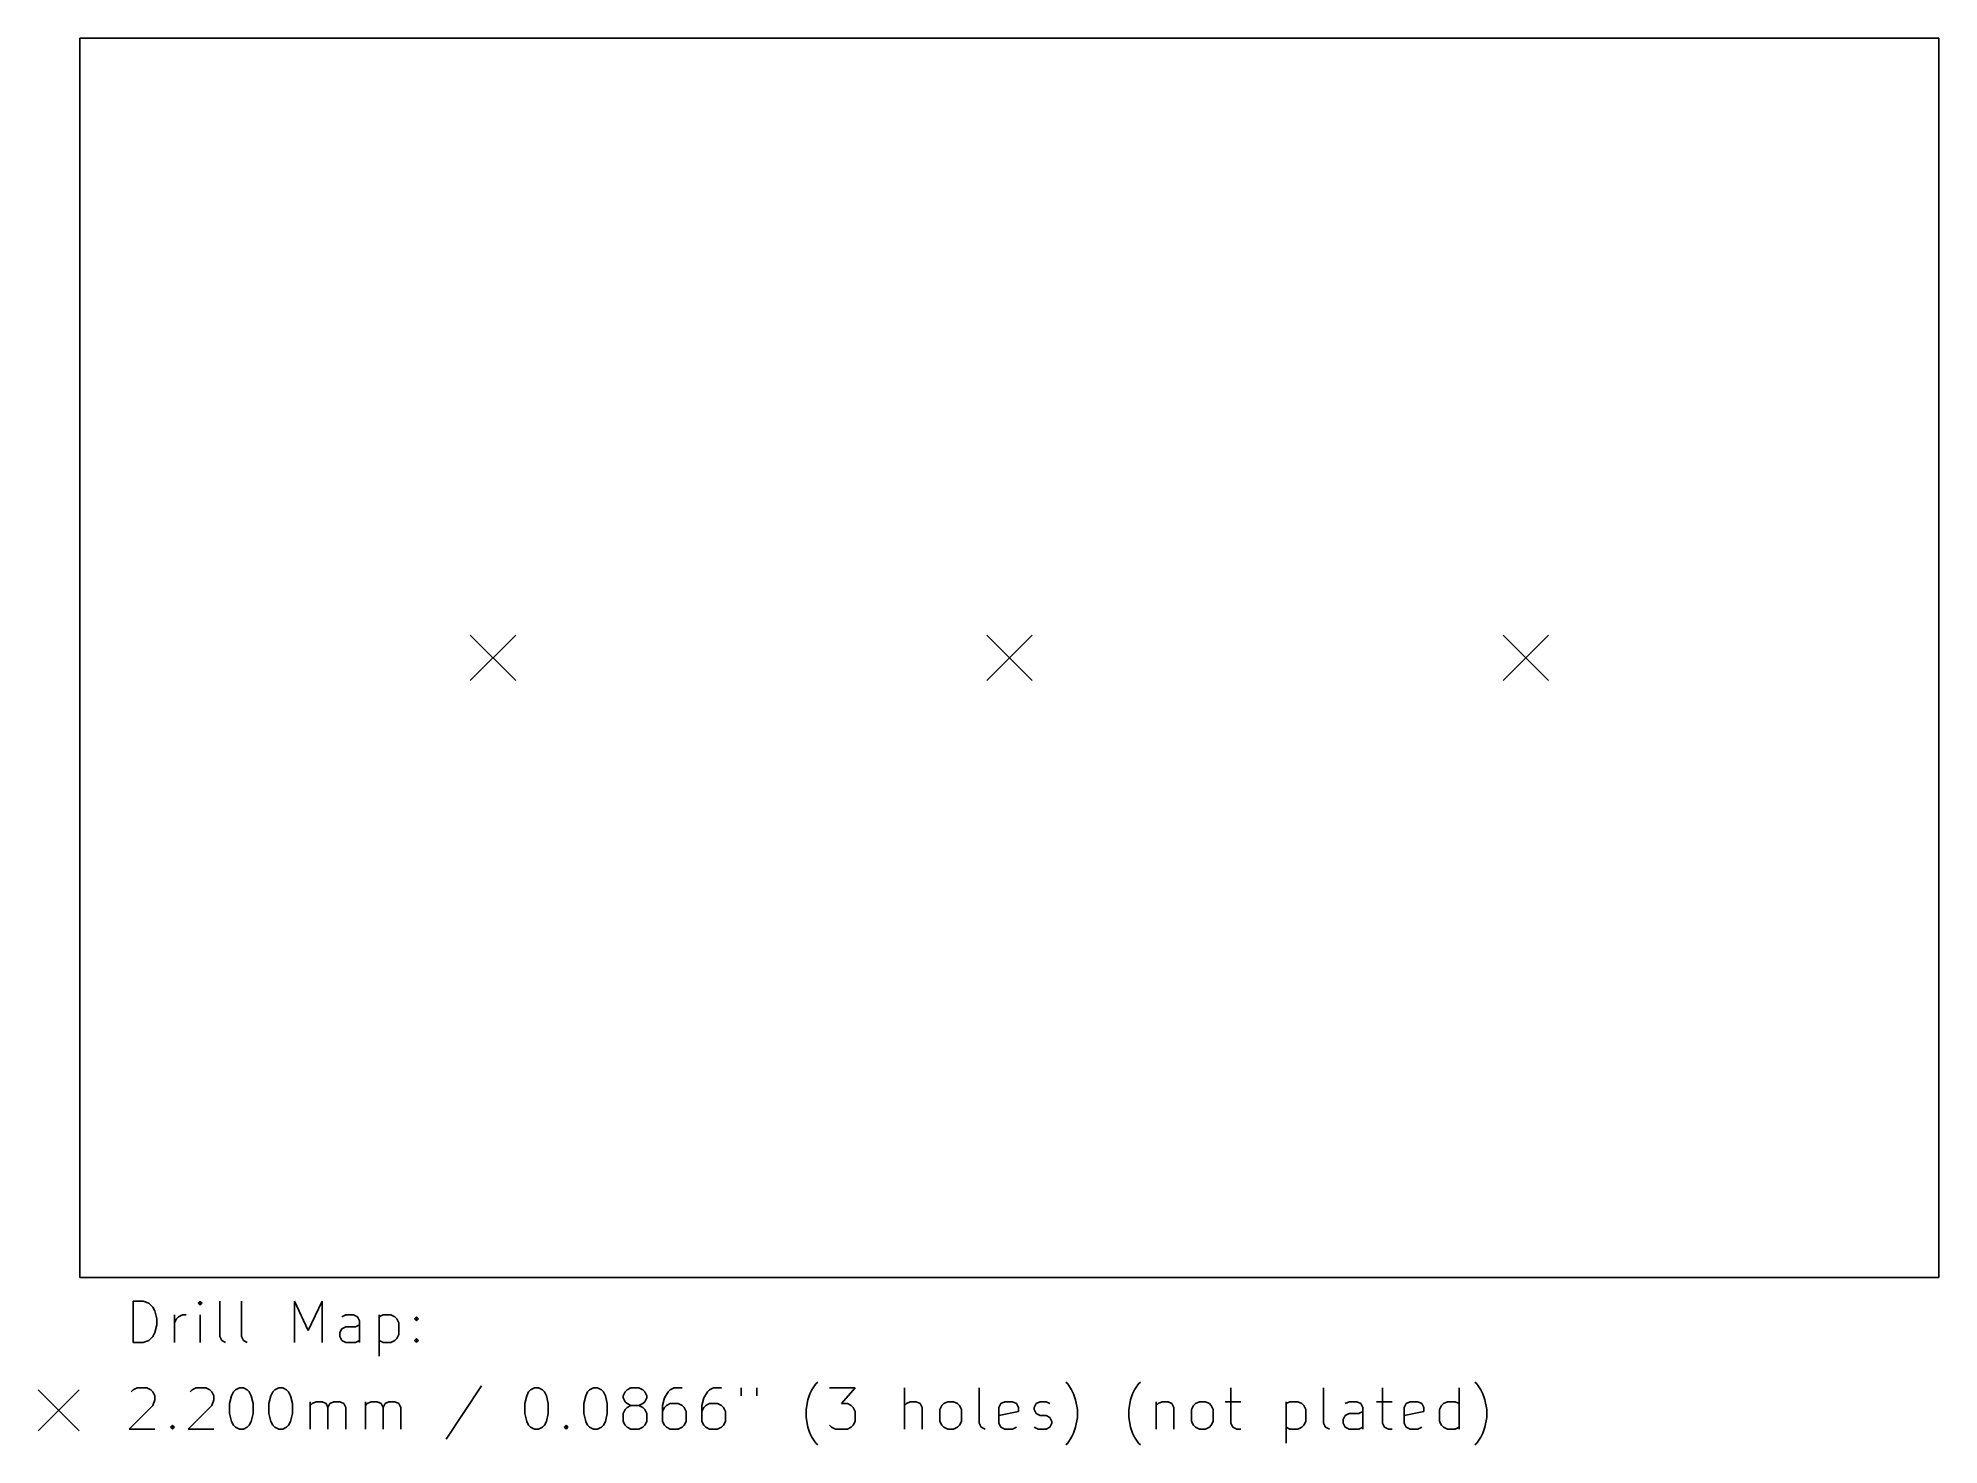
# Model space of a CAD drawing. Extents: x -2 to 90, y -68.1 to 0.
import ezdxf

# ---------------------------------------------------------------- set-up
doc = ezdxf.new("R2010")
doc.units = 0
doc.layers.add('BLACK', color=7, linetype='CONTINUOUS')

msp = doc.modelspace()

# ---------------------------------------------------------------- linework, layer by layer
at = {"layer": 'BLACK', "linetype": 'CONTINUOUS'}
for p, q in [((0, 0), (90, 0)), ((0, -60), (0, 0)), ((90, 0), (90, -60)), ((18.9, -28.9), (21.1, -31.1)), ((21.1, -28.9), (18.9, -31.1)), ((43.9, -28.9), (46.1, -31.1)), ((46.1, -28.9), (43.9, -31.1)), ((68.9, -28.9), (71.1, -31.1)), ((71.1, -28.9), (68.9, -31.1)), ((90, -60), (0, -60)), ((2.582768, -63.139838), (2.582768, -61.139838)), ((2.582768, -61.139838), (3.058958, -61.139838)), ((3.058958, -61.139838), (3.344673, -61.235076)), ((3.344673, -61.235076), (3.535149, -61.425552)), ((3.535149, -61.425552), (3.630387, -61.616028)), ((3.630387, -61.616028), (3.725625, -61.99698)), ((5.820863, -61.139838), (5.725625, -61.235076)), ((5.725625, -61.235076), (5.820863, -61.330314)), ((5.916101, -61.235076), (5.820863, -61.139838)), ((5.820863, -61.139838), (5.820863, -61.330314)), ((5.820863, -61.330314), (5.916101, -61.235076)), ((6.773244, -62.854123), (6.773244, -61.139838)), ((7.820863, -62.854123), (7.820863, -61.139838)), ((10.392292, -63.139838), (10.392292, -61.139838)), ((10.392292, -61.139838), (11.058959, -62.568409)), ((11.058959, -62.568409), (11.725625, -61.139838)), ((11.725625, -61.139838), (11.725625, -63.139838)), ((3.725625, -62.282695), (3.630387, -62.663647)), ((3.725625, -61.99698), (3.725625, -62.282695)), ((4.582768, -63.139838), (4.582768, -61.806504)), ((4.582768, -62.187457), (4.678006, -61.99698)), ((4.678006, -61.99698), (4.773244, -61.901742)), ((4.773244, -61.901742), (4.96372, -61.806504)), ((4.96372, -61.806504), (5.154197, -61.806504)), ((5.820863, -63.139838), (5.820863, -61.806504)), ((12.582768, -62.663647), (12.678006, -62.473171)), ((12.868482, -61.806504), (12.678006, -61.901742)), ((12.678006, -62.473171), (12.868482, -62.377933)), ((13.249435, -61.806504), (12.868482, -61.806504)), ((12.868482, -62.377933), (13.344673, -62.377933)), ((13.439911, -61.901742), (13.249435, -61.806504)), ((13.344673, -62.377933), (13.535149, -62.282695)), ((13.535149, -62.092219), (13.439911, -61.901742)), ((13.535149, -63.139838), (13.535149, -62.092219)), ((14.48753, -61.806504), (14.48753, -63.806504)), ((14.48753, -61.901742), (14.678006, -61.806504)), ((14.678006, -61.806504), (15.058959, -61.806504)), ((15.058959, -61.806504), (15.249435, -61.901742)), ((15.249435, -61.901742), (15.344673, -61.99698)), ((15.344673, -61.99698), (15.439911, -62.187457)), ((15.439911, -62.187457), (15.439911, -62.758885)), ((16.201816, -61.99698), (16.297054, -61.901742)), ((16.297054, -62.092219), (16.201816, -61.99698)), ((16.297054, -61.901742), (16.392292, -61.99698)), ((16.297054, -61.901742), (16.297054, -62.092219)), ((16.392292, -61.99698), (16.297054, -62.092219)), ((3.058958, -63.139838), (2.582768, -63.139838)), ((3.344673, -63.0446), (3.058958, -63.139838)), ((3.535149, -62.854123), (3.344673, -63.0446)), ((3.630387, -62.663647), (3.535149, -62.854123)), ((6.868482, -63.0446), (6.773244, -62.854123)), ((7.058958, -63.139838), (6.868482, -63.0446)), ((7.916101, -63.0446), (7.820863, -62.854123)), ((8.106577, -63.139838), (7.916101, -63.0446)), ((12.582768, -62.854123), (12.582768, -62.663647)), ((12.678006, -63.0446), (12.582768, -62.854123)), ((12.868482, -63.139838), (12.678006, -63.0446)), ((13.344673, -63.139838), (12.868482, -63.139838)), ((13.535149, -63.0446), (13.344673, -63.139838)), ((14.678006, -63.139838), (14.48753, -63.0446)), ((15.058959, -63.139838), (14.678006, -63.139838)), ((15.249435, -63.0446), (15.058959, -63.139838)), ((15.344673, -62.949361), (15.249435, -63.0446)), ((15.439911, -62.758885), (15.344673, -62.949361)), ((16.201816, -63.0446), (16.297054, -62.949361)), ((16.297054, -63.139838), (16.201816, -63.0446)), ((16.297054, -62.949361), (16.392292, -63.0446)), ((16.297054, -62.949361), (16.297054, -63.139838)), ((16.392292, -63.0446), (16.297054, -63.139838)), ((19.439912, -65.2446), (17.725627, -67.816028)), ((35.439914, -65.435076), (35.63039, -65.149361)), ((35.63039, -65.149361), (35.725629, -65.054123)), ((47.820868, -65.149361), (47.72563, -65.054123)), ((48.011344, -65.435076), (47.820868, -65.149361)), ((51.058963, -65.435076), (51.249439, -65.149361)), ((51.249439, -65.149361), (51.344678, -65.054123)), ((67.630393, -65.149361), (67.535155, -65.054123)), ((67.820869, -65.435076), (67.630393, -65.149361)), ((-2.025, -65.425), (-0.025, -67.425)), ((-0.025, -65.425), (-2.025, -67.425)), ((3.535149, -66.19698), (2.392292, -67.339838)), ((2.48753, -65.530314), (2.582768, -65.435076)), ((2.582768, -65.435076), (2.773244, -65.339838)), ((2.773244, -65.339838), (3.249435, -65.339838)), ((3.249435, -65.339838), (3.439911, -65.435076)), ((3.439911, -65.435076), (3.535149, -65.530314)), ((3.535149, -65.530314), (3.630387, -65.72079)), ((3.630387, -65.911266), (3.535149, -66.19698)), ((3.630387, -65.72079), (3.630387, -65.911266)), ((6.392292, -66.19698), (5.249435, -67.339838)), ((5.344673, -65.530314), (5.439911, -65.435076)), ((5.439911, -65.435076), (5.630387, -65.339838)), ((5.630387, -65.339838), (6.106578, -65.339838)), ((6.106578, -65.339838), (6.297054, -65.435076)), ((6.297054, -65.435076), (6.392292, -65.530314)), ((6.392292, -65.530314), (6.48753, -65.72079)), ((6.48753, -65.911266), (6.392292, -66.19698)), ((6.48753, -65.72079), (6.48753, -65.911266)), ((7.249435, -66.101742), (7.344673, -65.72079)), ((7.249435, -66.577933), (7.249435, -66.101742)), ((7.344673, -65.72079), (7.439911, -65.530314)), ((7.439911, -65.530314), (7.535149, -65.435076)), ((7.535149, -65.435076), (7.725625, -65.339838)), ((7.725625, -65.339838), (7.916102, -65.339838)), ((7.916102, -65.339838), (8.106578, -65.435076)), ((8.106578, -65.435076), (8.201816, -65.530314)), ((8.201816, -65.530314), (8.297054, -65.72079)), ((8.297054, -65.72079), (8.392292, -66.101742)), ((8.392292, -66.101742), (8.392292, -66.577933)), ((9.154197, -66.101742), (9.249435, -65.72079)), ((9.154197, -66.577933), (9.154197, -66.101742)), ((9.249435, -65.72079), (9.344673, -65.530314)), ((9.344673, -65.530314), (9.439911, -65.435076)), ((9.439911, -65.435076), (9.630387, -65.339838)), ((9.630387, -65.339838), (9.820864, -65.339838)), ((9.820864, -65.339838), (10.01134, -65.435076)), ((10.01134, -65.435076), (10.106578, -65.530314)), ((10.106578, -65.530314), (10.201816, -65.72079)), ((10.201816, -65.72079), (10.297054, -66.101742)), ((10.297054, -66.101742), (10.297054, -66.577933)), ((11.154197, -67.339838), (11.154197, -66.006504)), ((11.154197, -66.19698), (11.249435, -66.101742)), ((11.249435, -66.101742), (11.439911, -66.006504)), ((11.439911, -66.006504), (11.725626, -66.006504)), ((11.725626, -66.006504), (11.916102, -66.101742)), ((11.916102, -66.101742), (12.01134, -66.292219)), ((12.01134, -66.292219), (12.106578, -66.101742)), ((12.106578, -66.101742), (12.297054, -66.006504)), ((12.297054, -66.006504), (12.582768, -66.006504)), ((12.582768, -66.006504), (12.773245, -66.101742)), ((12.773245, -66.101742), (12.868483, -66.292219)), ((13.820864, -67.339838), (13.820864, -66.006504)), ((13.820864, -66.19698), (13.916102, -66.101742)), ((13.916102, -66.101742), (14.106578, -66.006504)), ((14.106578, -66.006504), (14.392293, -66.006504)), ((14.392293, -66.006504), (14.582769, -66.101742)), ((14.582769, -66.101742), (14.678007, -66.292219)), ((14.678007, -66.292219), (14.773245, -66.101742)), ((14.773245, -66.101742), (14.963721, -66.006504)), ((14.963721, -66.006504), (15.249435, -66.006504)), ((15.249435, -66.006504), (15.439912, -66.101742)), ((15.439912, -66.101742), (15.53515, -66.292219)), ((21.535151, -66.101742), (21.630389, -65.72079)), ((21.535151, -66.577933), (21.535151, -66.101742)), ((21.630389, -65.72079), (21.725627, -65.530314)), ((21.725627, -65.530314), (21.820865, -65.435076)), ((21.820865, -65.435076), (22.011341, -65.339838)), ((22.011341, -65.339838), (22.201818, -65.339838)), ((22.201818, -65.339838), (22.392294, -65.435076)), ((22.392294, -65.435076), (22.487532, -65.530314)), ((22.487532, -65.530314), (22.58277, -65.72079)), ((22.58277, -65.72079), (22.678008, -66.101742)), ((22.678008, -66.101742), (22.678008, -66.577933)), ((24.392294, -66.101742), (24.487532, -65.72079)), ((24.392294, -66.577933), (24.392294, -66.101742)), ((24.487532, -65.72079), (24.58277, -65.530314)), ((24.58277, -65.530314), (24.678008, -65.435076)), ((24.678008, -65.435076), (24.868484, -65.339838)), ((24.868484, -65.339838), (25.058961, -65.339838)), ((25.058961, -65.339838), (25.249437, -65.435076)), ((25.249437, -65.435076), (25.344675, -65.530314)), ((25.344675, -65.530314), (25.439913, -65.72079)), ((25.439913, -65.72079), (25.535151, -66.101742)), ((25.535151, -66.101742), (25.535151, -66.577933)), ((26.297056, -65.72079), (26.392294, -65.530314)), ((26.297056, -65.816028), (26.297056, -65.72079)), ((26.392294, -66.006504), (26.297056, -65.816028)), ((26.392294, -65.530314), (26.487532, -65.435076)), ((26.487532, -66.101742), (26.392294, -66.006504)), ((26.487532, -65.435076), (26.678008, -65.339838)), ((26.678008, -66.19698), (26.487532, -66.101742)), ((26.678008, -66.19698), (26.487532, -66.292219)), ((26.678008, -65.339838), (27.058961, -65.339838)), ((27.058961, -66.19698), (26.678008, -66.19698)), ((27.058961, -65.339838), (27.249437, -65.435076)), ((27.249437, -66.101742), (27.058961, -66.19698)), ((27.249437, -66.292219), (27.058961, -66.19698)), ((27.249437, -65.435076), (27.344675, -65.530314)), ((27.344675, -66.006504), (27.249437, -66.101742)), ((27.344675, -65.530314), (27.439913, -65.72079)), ((27.439913, -65.816028), (27.344675, -66.006504)), ((27.439913, -65.72079), (27.439913, -65.816028)), ((28.297056, -65.816028), (28.201818, -66.19698)), ((28.201818, -66.19698), (28.201818, -66.958885)), ((28.487532, -65.530314), (28.297056, -65.816028)), ((28.392294, -66.19698), (28.297056, -66.292219)), ((28.58277, -66.101742), (28.392294, -66.19698)), ((28.58277, -65.435076), (28.487532, -65.530314)), ((28.773246, -65.339838), (28.58277, -65.435076)), ((28.963723, -66.101742), (28.58277, -66.101742)), ((29.154199, -65.339838), (28.773246, -65.339838)), ((29.154199, -66.19698), (28.963723, -66.101742)), ((29.249437, -66.292219), (29.154199, -66.19698)), ((30.201818, -65.816028), (30.10658, -66.19698)), ((30.10658, -66.19698), (30.10658, -66.958885)), ((30.392294, -65.530314), (30.201818, -65.816028)), ((30.297056, -66.19698), (30.201818, -66.292219)), ((30.487532, -66.101742), (30.297056, -66.19698)), ((30.487532, -65.435076), (30.392294, -65.530314)), ((30.678008, -65.339838), (30.487532, -65.435076)), ((30.868485, -66.101742), (30.487532, -66.101742)), ((31.058961, -65.339838), (30.678008, -65.339838)), ((31.058961, -66.19698), (30.868485, -66.101742)), ((31.154199, -66.292219), (31.058961, -66.19698)), ((32.011342, -65.339838), (32.011342, -65.72079)), ((32.773247, -65.339838), (32.773247, -65.72079)), ((35.1542, -66.387457), (35.249438, -65.911266)), ((35.249438, -65.911266), (35.344676, -65.625552)), ((35.344676, -65.625552), (35.439914, -65.435076)), ((36.297057, -65.339838), (37.535152, -65.339838)), ((37.535152, -65.339838), (36.868485, -66.101742)), ((36.868485, -66.101742), (37.1542, -66.101742)), ((37.1542, -66.101742), (37.344676, -66.19698)), ((37.344676, -66.19698), (37.439914, -66.292219)), ((39.916105, -67.339838), (39.916105, -65.339838)), ((40.011343, -66.101742), (39.916105, -66.19698)), ((40.201819, -66.006504), (40.011343, -66.101742)), ((40.487534, -66.006504), (40.201819, -66.006504)), ((40.67801, -66.101742), (40.487534, -66.006504)), ((40.773248, -66.292219), (40.67801, -66.101742)), ((41.630391, -66.387457), (41.725629, -66.19698)), ((41.725629, -66.19698), (41.820867, -66.101742)), ((41.820867, -66.101742), (42.011343, -66.006504)), ((42.011343, -66.006504), (42.297058, -66.006504)), ((42.297058, -66.006504), (42.487534, -66.101742)), ((42.487534, -66.101742), (42.582772, -66.19698)), ((42.582772, -66.19698), (42.67801, -66.387457)), ((43.535153, -67.054123), (43.535153, -65.339838)), ((44.487534, -66.292219), (44.582772, -66.101742)), ((44.582772, -66.101742), (44.773248, -66.006504)), ((44.773248, -66.006504), (45.154201, -66.006504)), ((45.154201, -66.006504), (45.344677, -66.101742)), ((45.344677, -66.101742), (45.439915, -66.292219)), ((46.20182, -66.292219), (46.297058, -66.101742)), ((46.297058, -66.101742), (46.487534, -66.006504)), ((46.487534, -66.006504), (46.773248, -66.006504)), ((46.773248, -66.006504), (46.963725, -66.101742)), ((48.106582, -65.625552), (48.011344, -65.435076)), ((48.20182, -65.911266), (48.106582, -65.625552)), ((48.297058, -66.387457), (48.20182, -65.911266)), ((50.773249, -66.387457), (50.868487, -65.911266)), ((50.868487, -65.911266), (50.963725, -65.625552)), ((50.963725, -65.625552), (51.058963, -65.435076)), ((52.106582, -66.006504), (52.106582, -67.339838)), ((52.106582, -66.19698), (52.20182, -66.101742)), ((52.20182, -66.101742), (52.392296, -66.006504)), ((52.392296, -66.006504), (52.678011, -66.006504)), ((52.678011, -66.006504), (52.868487, -66.101742)), ((52.868487, -66.101742), (52.963725, -66.292219)), ((53.820868, -66.387457), (53.916106, -66.19698)), ((53.916106, -66.19698), (54.011344, -66.101742)), ((54.011344, -66.101742), (54.20182, -66.006504)), ((54.20182, -66.006504), (54.487535, -66.006504)), ((54.487535, -66.006504), (54.678011, -66.101742)), ((54.678011, -66.101742), (54.773249, -66.19698)), ((54.773249, -66.19698), (54.868487, -66.387457)), ((55.439916, -66.006504), (56.20182, -66.006504)), ((55.72563, -65.339838), (55.72563, -67.054123)), ((58.392297, -66.006504), (58.392297, -68.006504)), ((58.392297, -66.101742), (58.582773, -66.006504)), ((58.582773, -66.006504), (58.963726, -66.006504)), ((58.963726, -66.006504), (59.154202, -66.101742)), ((59.154202, -66.101742), (59.24944, -66.19698)), ((59.24944, -66.19698), (59.344678, -66.387457)), ((60.201821, -67.054123), (60.201821, -65.339838)), ((61.439916, -66.006504), (61.24944, -66.101742)), ((61.820869, -66.006504), (61.439916, -66.006504)), ((62.011345, -66.101742), (61.820869, -66.006504)), ((62.106583, -66.292219), (62.011345, -66.101742)), ((62.77325, -66.006504), (63.535154, -66.006504)), ((63.058964, -65.339838), (63.058964, -67.054123)), ((64.106583, -66.292219), (64.201821, -66.101742)), ((64.201821, -66.101742), (64.392297, -66.006504)), ((64.392297, -66.006504), (64.77325, -66.006504)), ((64.77325, -66.006504), (64.963726, -66.101742)), ((64.963726, -66.101742), (65.058964, -66.292219)), ((65.820869, -66.387457), (65.916107, -66.19698)), ((65.916107, -66.19698), (66.011345, -66.101742)), ((66.011345, -66.101742), (66.201821, -66.006504)), ((66.201821, -66.006504), (66.582774, -66.006504)), ((66.582774, -66.006504), (66.77325, -66.101742)), ((66.77325, -67.339838), (66.77325, -65.339838)), ((67.916107, -65.625552), (67.820869, -65.435076)), ((68.011345, -65.911266), (67.916107, -65.625552)), ((68.106583, -66.387457), (68.011345, -65.911266)), ((4.392292, -67.2446), (4.48753, -67.149361)), ((4.48753, -67.149361), (4.582768, -67.2446)), ((4.48753, -67.149361), (4.48753, -67.339838)), ((7.344673, -66.958885), (7.249435, -66.577933)), ((7.439911, -67.149361), (7.344673, -66.958885)), ((7.535149, -67.2446), (7.439911, -67.149361)), ((8.201816, -67.149361), (8.106578, -67.2446)), ((8.297054, -66.958885), (8.201816, -67.149361)), ((8.392292, -66.577933), (8.297054, -66.958885)), ((9.249435, -66.958885), (9.154197, -66.577933)), ((9.344673, -67.149361), (9.249435, -66.958885)), ((9.439911, -67.2446), (9.344673, -67.149361)), ((10.106578, -67.149361), (10.01134, -67.2446)), ((10.201816, -66.958885), (10.106578, -67.149361)), ((10.297054, -66.577933), (10.201816, -66.958885)), ((12.01134, -66.292219), (12.01134, -67.339838)), ((12.868483, -66.292219), (12.868483, -67.339838)), ((14.678007, -66.292219), (14.678007, -67.339838)), ((15.53515, -66.292219), (15.53515, -67.339838)), ((21.630389, -66.958885), (21.535151, -66.577933)), ((21.725627, -67.149361), (21.630389, -66.958885)), ((21.820865, -67.2446), (21.725627, -67.149361)), ((22.487532, -67.149361), (22.392294, -67.2446)), ((22.58277, -66.958885), (22.487532, -67.149361)), ((22.678008, -66.577933), (22.58277, -66.958885)), ((23.439913, -67.2446), (23.535151, -67.149361)), ((23.535151, -67.149361), (23.630389, -67.2446)), ((23.535151, -67.149361), (23.535151, -67.339838)), ((24.487532, -66.958885), (24.392294, -66.577933)), ((24.58277, -67.149361), (24.487532, -66.958885)), ((24.678008, -67.2446), (24.58277, -67.149361)), ((25.344675, -67.149361), (25.249437, -67.2446)), ((25.439913, -66.958885), (25.344675, -67.149361)), ((25.535151, -66.577933), (25.439913, -66.958885)), ((26.392294, -66.387457), (26.297056, -66.577933)), ((26.297056, -66.577933), (26.297056, -66.958885)), ((26.297056, -66.958885), (26.392294, -67.149361)), ((26.487532, -66.292219), (26.392294, -66.387457)), ((26.392294, -67.149361), (26.487532, -67.2446)), ((27.344675, -66.387457), (27.249437, -66.292219)), ((27.249437, -67.2446), (27.344675, -67.149361)), ((27.439913, -66.577933), (27.344675, -66.387457)), ((27.344675, -67.149361), (27.439913, -66.958885)), ((27.439913, -66.958885), (27.439913, -66.577933)), ((28.297056, -66.292219), (28.201818, -66.482695)), ((28.201818, -66.958885), (28.297056, -67.149361)), ((28.297056, -67.149361), (28.392294, -67.2446)), ((29.154199, -67.2446), (29.249437, -67.149361)), ((29.344675, -66.482695), (29.249437, -66.292219)), ((29.249437, -67.149361), (29.344675, -66.958885)), ((29.344675, -66.958885), (29.344675, -66.482695)), ((30.201818, -66.292219), (30.10658, -66.482695)), ((30.10658, -66.958885), (30.201818, -67.149361)), ((30.201818, -67.149361), (30.297056, -67.2446)), ((31.058961, -67.2446), (31.154199, -67.149361)), ((31.249437, -66.482695), (31.154199, -66.292219)), ((31.154199, -67.149361), (31.249437, -66.958885)), ((31.249437, -66.958885), (31.249437, -66.482695)), ((35.1542, -66.768409), (35.1542, -66.387457)), ((35.249438, -67.2446), (35.1542, -66.768409)), ((36.392295, -67.2446), (36.297057, -67.149361)), ((37.439914, -67.149361), (37.344676, -67.2446)), ((37.439914, -66.292219), (37.535152, -66.482695)), ((37.535152, -66.958885), (37.439914, -67.149361)), ((37.535152, -66.482695), (37.535152, -66.958885)), ((40.773248, -67.339838), (40.773248, -66.292219)), ((41.630391, -66.958885), (41.630391, -66.387457)), ((41.725629, -67.149361), (41.630391, -66.958885)), ((41.820867, -67.2446), (41.725629, -67.149361)), ((42.582772, -67.149361), (42.487534, -67.2446)), ((42.67801, -66.958885), (42.582772, -67.149361)), ((42.67801, -66.387457), (42.67801, -66.958885)), ((43.630391, -67.2446), (43.535153, -67.054123)), ((44.487534, -67.054123), (44.487534, -66.292219)), ((45.439915, -66.482695), (44.487534, -66.673171)), ((44.582772, -67.2446), (44.487534, -67.054123)), ((45.439915, -66.292219), (45.439915, -66.482695)), ((46.20182, -66.387457), (46.20182, -66.292219)), ((46.297058, -66.577933), (46.20182, -66.387457)), ((46.487534, -66.673171), (46.297058, -66.577933)), ((46.773248, -66.673171), (46.487534, -66.673171)), ((46.963725, -66.768409), (46.773248, -66.673171)), ((47.058963, -66.958885), (46.963725, -66.768409)), ((46.963725, -67.2446), (47.058963, -67.054123)), ((47.058963, -67.054123), (47.058963, -66.958885)), ((48.20182, -67.2446), (48.297058, -66.768409)), ((48.297058, -66.768409), (48.297058, -66.387457)), ((50.773249, -66.768409), (50.773249, -66.387457)), ((50.868487, -67.2446), (50.773249, -66.768409)), ((52.963725, -66.292219), (52.963725, -67.339838)), ((53.820868, -66.958885), (53.820868, -66.387457)), ((53.916106, -67.149361), (53.820868, -66.958885)), ((54.011344, -67.2446), (53.916106, -67.149361)), ((54.773249, -67.149361), (54.678011, -67.2446)), ((54.868487, -66.958885), (54.773249, -67.149361)), ((54.868487, -66.387457), (54.868487, -66.958885)), ((55.72563, -67.054123), (55.820868, -67.2446)), ((59.24944, -67.149361), (59.154202, -67.2446)), ((59.344678, -66.958885), (59.24944, -67.149361)), ((59.344678, -66.387457), (59.344678, -66.958885)), ((60.297059, -67.2446), (60.201821, -67.054123)), ((61.154202, -66.863647), (61.24944, -66.673171)), ((61.154202, -67.054123), (61.154202, -66.863647)), ((61.24944, -67.2446), (61.154202, -67.054123)), ((61.24944, -66.673171), (61.439916, -66.577933)), ((61.439916, -66.577933), (61.916107, -66.577933)), ((61.916107, -66.577933), (62.106583, -66.482695)), ((62.106583, -67.339838), (62.106583, -66.292219)), ((63.058964, -67.054123), (63.154202, -67.2446)), ((64.106583, -67.054123), (64.106583, -66.292219)), ((65.058964, -66.482695), (64.106583, -66.673171)), ((64.201821, -67.2446), (64.106583, -67.054123)), ((65.058964, -66.292219), (65.058964, -66.482695)), ((65.820869, -66.958885), (65.820869, -66.387457)), ((65.916107, -67.149361), (65.820869, -66.958885)), ((66.011345, -67.2446), (65.916107, -67.149361)), ((68.011345, -67.2446), (68.106583, -66.768409)), ((68.106583, -66.768409), (68.106583, -66.387457)), ((2.392292, -67.339838), (3.630387, -67.339838)), ((4.48753, -67.339838), (4.392292, -67.2446)), ((4.582768, -67.2446), (4.48753, -67.339838)), ((5.249435, -67.339838), (6.48753, -67.339838)), ((7.725625, -67.339838), (7.535149, -67.2446)), ((7.916102, -67.339838), (7.725625, -67.339838)), ((8.106578, -67.2446), (7.916102, -67.339838)), ((9.630387, -67.339838), (9.439911, -67.2446)), ((9.820864, -67.339838), (9.630387, -67.339838)), ((10.01134, -67.2446), (9.820864, -67.339838)), ((22.011341, -67.339838), (21.820865, -67.2446)), ((22.201818, -67.339838), (22.011341, -67.339838)), ((22.392294, -67.2446), (22.201818, -67.339838)), ((23.535151, -67.339838), (23.439913, -67.2446)), ((23.630389, -67.2446), (23.535151, -67.339838)), ((24.868484, -67.339838), (24.678008, -67.2446)), ((25.058961, -67.339838), (24.868484, -67.339838)), ((25.249437, -67.2446), (25.058961, -67.339838)), ((26.487532, -67.2446), (26.678008, -67.339838)), ((26.678008, -67.339838), (27.058961, -67.339838)), ((27.058961, -67.339838), (27.249437, -67.2446)), ((28.392294, -67.2446), (28.58277, -67.339838)), ((28.58277, -67.339838), (28.963723, -67.339838)), ((28.963723, -67.339838), (29.154199, -67.2446)), ((30.297056, -67.2446), (30.487532, -67.339838)), ((30.487532, -67.339838), (30.868485, -67.339838)), ((30.868485, -67.339838), (31.058961, -67.2446)), ((35.344676, -67.530314), (35.249438, -67.2446)), ((35.439914, -67.72079), (35.344676, -67.530314)), ((35.63039, -68.006504), (35.439914, -67.72079)), ((35.725629, -68.101742), (35.63039, -68.006504)), ((36.582771, -67.339838), (36.392295, -67.2446)), ((37.1542, -67.339838), (36.582771, -67.339838)), ((37.344676, -67.2446), (37.1542, -67.339838)), ((42.011343, -67.339838), (41.820867, -67.2446)), ((42.297058, -67.339838), (42.011343, -67.339838)), ((42.487534, -67.2446), (42.297058, -67.339838)), ((43.820867, -67.339838), (43.630391, -67.2446)), ((44.773248, -67.339838), (44.582772, -67.2446)), ((45.154201, -67.339838), (44.773248, -67.339838)), ((45.344677, -67.2446), (45.154201, -67.339838)), ((46.20182, -67.2446), (46.392296, -67.339838)), ((46.392296, -67.339838), (46.773248, -67.339838)), ((46.773248, -67.339838), (46.963725, -67.2446)), ((47.72563, -68.101742), (47.820868, -68.006504)), ((47.820868, -68.006504), (48.011344, -67.72079)), ((48.011344, -67.72079), (48.106582, -67.530314)), ((48.106582, -67.530314), (48.20182, -67.2446)), ((50.963725, -67.530314), (50.868487, -67.2446)), ((51.058963, -67.72079), (50.963725, -67.530314)), ((51.249439, -68.006504), (51.058963, -67.72079)), ((51.344678, -68.101742), (51.249439, -68.006504)), ((54.20182, -67.339838), (54.011344, -67.2446)), ((54.487535, -67.339838), (54.20182, -67.339838)), ((54.678011, -67.2446), (54.487535, -67.339838)), ((55.820868, -67.2446), (56.011344, -67.339838)), ((56.011344, -67.339838), (56.20182, -67.339838)), ((58.582773, -67.339838), (58.392297, -67.2446)), ((58.963726, -67.339838), (58.582773, -67.339838)), ((59.154202, -67.2446), (58.963726, -67.339838)), ((60.487535, -67.339838), (60.297059, -67.2446)), ((61.439916, -67.339838), (61.24944, -67.2446)), ((61.916107, -67.339838), (61.439916, -67.339838)), ((62.106583, -67.2446), (61.916107, -67.339838)), ((63.154202, -67.2446), (63.344678, -67.339838)), ((63.344678, -67.339838), (63.535154, -67.339838)), ((64.392297, -67.339838), (64.201821, -67.2446)), ((64.77325, -67.339838), (64.392297, -67.339838)), ((64.963726, -67.2446), (64.77325, -67.339838)), ((66.201821, -67.339838), (66.011345, -67.2446)), ((66.582774, -67.339838), (66.201821, -67.339838)), ((66.77325, -67.2446), (66.582774, -67.339838)), ((67.535155, -68.101742), (67.630393, -68.006504)), ((67.630393, -68.006504), (67.820869, -67.72079)), ((67.820869, -67.72079), (67.916107, -67.530314)), ((67.916107, -67.530314), (68.011345, -67.2446))]:
    msp.add_line(p, q, dxfattribs=at)

doc.saveas('drawing.dxf')
